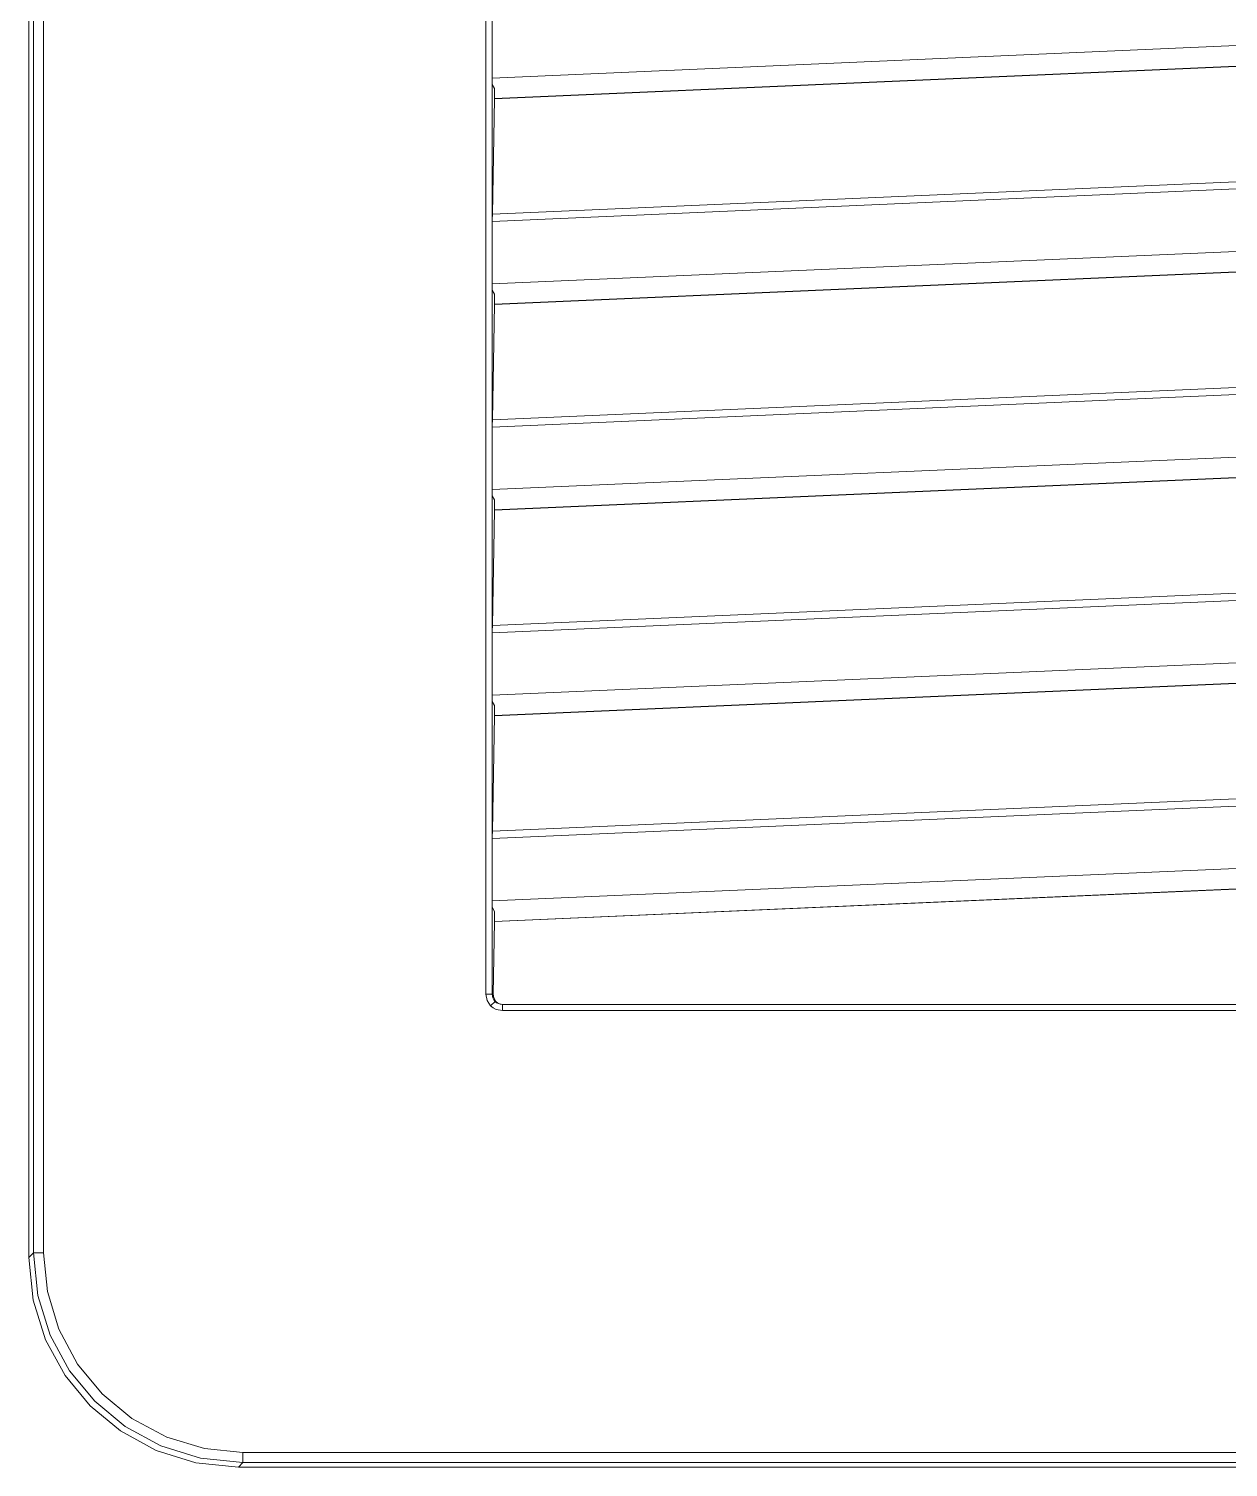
# Model space of a CAD drawing. Header units: millimetres. Extents: x -6000 to 26000, y -6000 to 26000.
# Drawn here: x 105.65 to 113.76, y -4029.78 to -4020.05 of the extents above; entities that cross this region are included whole.
import ezdxf

# ---------------------------------------------------------------- set-up
doc = ezdxf.new("R2010")
doc.units = ezdxf.units.MM
doc.header["$MEASUREMENT"] = 0
doc.layers.add('Чертеж и Рисунок_Ном._пера__7', color=7, linetype='Continuous', lineweight=15)

msp = doc.modelspace()

# ---------------------------------------------------------------- linework, layer by layer
at = {"layer": 'Чертеж и Рисунок_Ном._пера__7', "color": 7, "linetype": 'Continuous', "lineweight": 15}
for p, q in [((105.6501, -4028.3621), (105.6501, -4002.6833)), ((105.6811, -4002.7143), (105.6811, -4028.3311)), ((105.7506, -4002.7143), (105.7506, -4028.3311)), ((108.7427, -4026.5811), (108.7427, -4004.4642)), ((108.7844, -4026.5811), (108.7844, -4004.4642)), ((108.7861, -4019.9647), (108.7861, -4020.3867)), ((108.7861, -4020.3867), (114.2326, -4020.1489)), ((108.8001, -4020.5269), (114.2332, -4020.2896)), ((114.2326, -4020.2877), (108.8007, -4020.5249)), ((108.7861, -4020.3867), (108.7861, -4020.4289)), ((108.7861, -4020.4289), (108.8007, -4020.4572)), ((108.8001, -4020.5269), (108.7865, -4021.3065)), ((108.8007, -4020.5249), (108.8001, -4020.5269)), ((108.8007, -4020.4572), (108.8007, -4020.5249)), ((114.4021, -4021.1105), (108.7861, -4021.3557)), ((114.401, -4021.0614), (108.7865, -4021.3065)), ((108.7861, -4021.3557), (108.7861, -4021.7777)), ((108.7861, -4021.7777), (114.2326, -4021.5399)), ((108.8001, -4021.9179), (114.2332, -4021.6806)), ((114.2326, -4021.6787), (108.8007, -4021.9159)), ((108.7861, -4021.7777), (108.7861, -4021.8199)), ((108.7861, -4021.8199), (108.8007, -4021.8482)), ((108.8007, -4021.8482), (108.8007, -4021.9159)), ((108.8001, -4021.9179), (108.7865, -4022.6975)), ((108.8007, -4021.9159), (108.8001, -4021.9179)), ((114.401, -4022.4524), (108.7865, -4022.6975)), ((114.4021, -4022.5015), (108.7861, -4022.7467)), ((108.7861, -4022.7467), (108.7861, -4023.1687)), ((108.7861, -4023.1687), (114.2326, -4022.9309)), ((108.8001, -4023.3089), (114.2332, -4023.0716)), ((114.2326, -4023.0697), (108.8007, -4023.3069)), ((108.7861, -4023.1687), (108.7861, -4023.2109)), ((108.7861, -4023.2109), (108.8007, -4023.2392)), ((108.8007, -4023.2392), (108.8007, -4023.3069)), ((108.8001, -4023.3089), (108.7865, -4024.0885)), ((108.8007, -4023.3069), (108.8001, -4023.3089)), ((114.401, -4023.8434), (108.7865, -4024.0885)), ((114.4021, -4023.8925), (108.7861, -4024.1377)), ((108.7861, -4024.1377), (108.7861, -4024.5597)), ((108.7861, -4024.5597), (114.2326, -4024.3219)), ((108.8001, -4024.6999), (114.2332, -4024.4626)), ((114.2326, -4024.4607), (108.8007, -4024.6979)), ((108.7861, -4024.5597), (108.7861, -4024.6019)), ((108.7861, -4024.6019), (108.8007, -4024.6302)), ((108.8001, -4024.6999), (108.7865, -4025.4795)), ((108.8007, -4024.6979), (108.8001, -4024.6999)), ((108.8007, -4024.6302), (108.8007, -4024.6979)), ((108.7861, -4025.5287), (114.4021, -4025.2835)), ((114.401, -4025.2344), (108.7865, -4025.4795)), ((108.7861, -4025.5287), (108.7861, -4025.9507)), ((114.2326, -4025.7129), (108.7861, -4025.9507)), ((108.8001, -4026.0909), (114.2332, -4025.8536)), ((114.2326, -4025.8517), (108.8007, -4026.0889)), ((108.7861, -4025.9507), (108.7861, -4025.9929)), ((108.7861, -4025.9929), (108.8007, -4026.0212)), ((108.8007, -4026.0212), (108.8007, -4026.0889)), ((108.8001, -4026.0909), (108.7915, -4026.5811)), ((108.8007, -4026.0889), (108.8001, -4026.0909)), ((108.7844, -4026.5811), (108.7427, -4026.5811)), ((108.7915, -4026.5811), (108.7844, -4026.5811)), ((108.854, -4026.6924), (108.854, -4026.6507)), ((108.854, -4026.6507), (118.3491, -4026.6507)), ((118.3491, -4026.6924), (108.854, -4026.6924)), ((105.6811, -4028.3311), (105.6501, -4028.3621)), ((105.6811, -4028.3311), (105.7506, -4028.3311)), ((107.0994, -4029.6799), (117.7056, -4029.6799)), ((107.0994, -4029.6799), (107.0994, -4029.7494)), ((107.0994, -4029.7494), (107.0684, -4029.7804)), ((107.0994, -4029.7494), (117.7056, -4029.7494)), ((107.0684, -4029.7804), (132.7472, -4029.7804))]:
    msp.add_line(p, q, dxfattribs=at)
at = {"layer": 'Чертеж и Рисунок_Ном._пера__7', "color": 7, "linetype": 'Continuous', "lineweight": 15, "flags": 128}
for points in [[(108.7865, -4021.3065), (108.7863, -4021.3171), (108.7862, -4021.3291), (108.7862, -4021.3422), (108.7861, -4021.3557)], [(108.7865, -4022.6975), (108.7863, -4022.7081), (108.7862, -4022.7201), (108.7862, -4022.7332), (108.7861, -4022.7467)], [(108.7865, -4024.0885), (108.7863, -4024.0991), (108.7862, -4024.1111), (108.7862, -4024.1242), (108.7861, -4024.1377)], [(108.7865, -4025.4795), (108.7863, -4025.4901), (108.7862, -4025.5021), (108.7862, -4025.5152), (108.7861, -4025.5287)], [(108.7749, -4026.6595), (108.7511, -4026.6235), (108.7427, -4026.5811)], [(108.7749, -4026.6595), (108.7858, -4026.6487), (108.7958, -4026.6388), (108.8046, -4026.6301)], [(108.854, -4026.6924), (108.8112, -4026.6839), (108.792, -4026.6736), (108.7749, -4026.6595)], [(108.8046, -4026.6301), (108.7957, -4026.6191), (108.7894, -4026.6069), (108.7844, -4026.5811)], [(108.8598, -4026.6507), (108.8469, -4026.6495), (108.8341, -4026.6457), (108.8219, -4026.6393), (108.811, -4026.6303), (108.796, -4026.6067), (108.7915, -4026.5811)], [(108.854, -4026.6507), (108.8403, -4026.6493), (108.8272, -4026.6453), (108.8151, -4026.6388), (108.8046, -4026.6301)], [(105.6501, -4028.3621), (105.6796, -4028.6501), (105.7639, -4028.919), (105.8955, -4029.1596), (106.0654, -4029.3651), (106.2709, -4029.535), (106.5115, -4029.6666), (106.7805, -4029.7509), (107.0684, -4029.7804)], [(107.0994, -4029.7494), (106.8115, -4029.7199), (106.5425, -4029.6356), (106.3019, -4029.504), (106.0965, -4029.334), (105.9265, -4029.1286), (105.795, -4028.888), (105.7106, -4028.619), (105.6811, -4028.3311)], [(105.7506, -4028.3311), (105.776, -4028.5917), (105.8532, -4028.8473), (105.9793, -4029.0826), (106.1456, -4029.2849), (106.3479, -4029.4512), (106.5832, -4029.5773), (106.8388, -4029.6545), (107.0994, -4029.6799)]]:
    msp.add_lwpolyline(points, dxfattribs=at)

doc.saveas('drawing.dxf')
